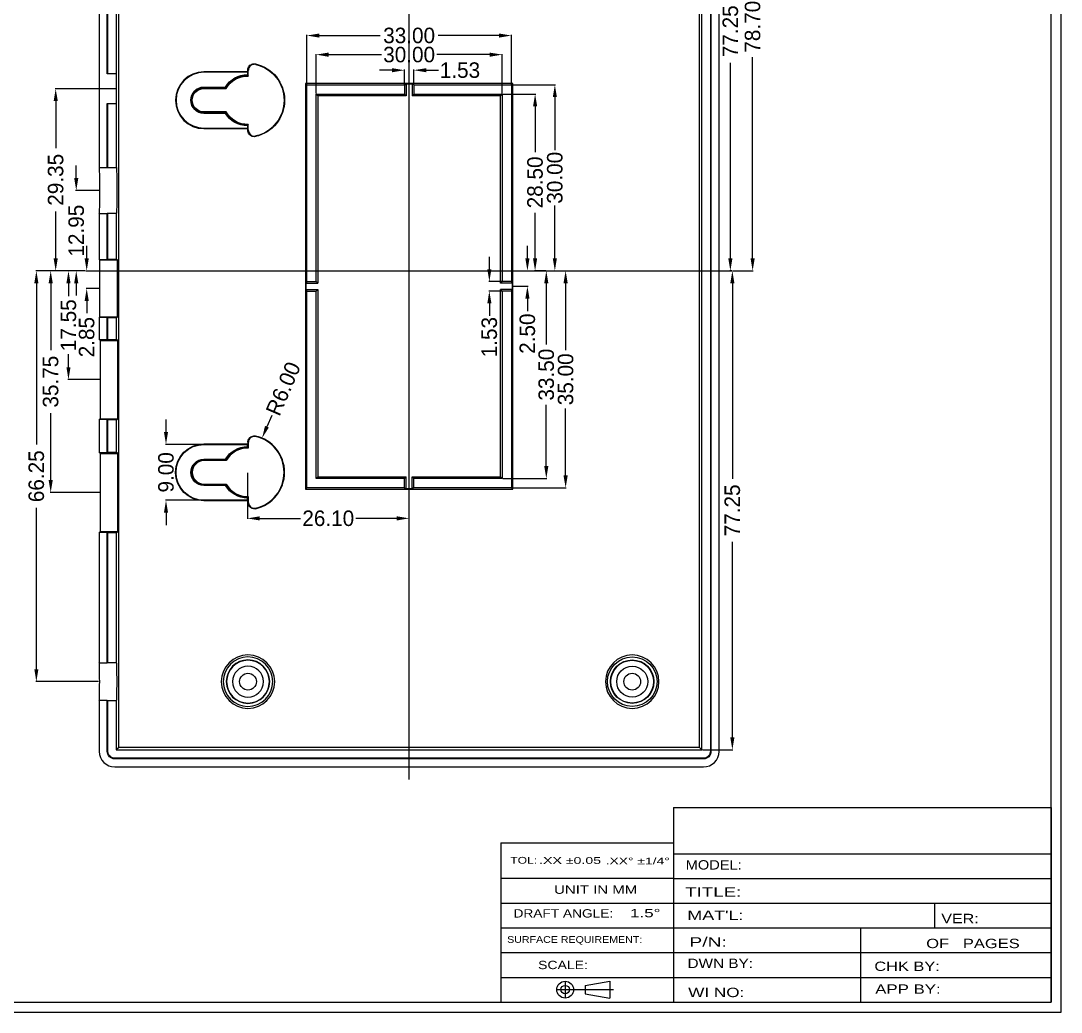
# Model space of a CAD drawing. Header units: millimetres. Extents: x -644 to 177, y 608 to 849.
# Drawn here: x -471.7 to -303.8, y 608.1 to 768 of the extents above; entities that cross this region are included whole.
import ezdxf
from ezdxf.enums import TextEntityAlignment as Align
from ezdxf.lldxf.tags import DXFTag

# ---------------------------------------------------------------- set-up
doc = ezdxf.new("R2010")
doc.units = ezdxf.units.MM
doc.layers.get('0').update_dxf_attribs({"linetype": 'CONTINUOUS'})
doc.layers.get('Defpoints').update_dxf_attribs({"linetype": 'CONTINUOUS'})
doc.layers.add('20', color=7, linetype='CONTINUOUS', true_color=0xffffff)
doc.layers.add('30', color=7, linetype='CONTINUOUS', true_color=0xffffff)
tags = doc.linetypes.add('PHANTOM', pattern=[50.5, 18, -6.5, 6.5, -6.5, 6.5, -6.5]).pattern_tags.tags
tags[14:15] = [DXFTag(74, 4), DXFTag(75, 0), DXFTag(340, '0'), DXFTag(46, 0.0), DXFTag(50, 0.0), DXFTag(44, 0.0), DXFTag(45, 0.0)]
tags[12:13] = [DXFTag(74, 4), DXFTag(75, 0), DXFTag(340, '0'), DXFTag(46, 0.0), DXFTag(50, 0.0), DXFTag(44, 0.0), DXFTag(45, 0.0)]
tags[10:11] = [DXFTag(74, 4), DXFTag(75, 0), DXFTag(340, '0'), DXFTag(46, 0.0), DXFTag(50, 0.0), DXFTag(44, 0.0), DXFTag(45, 0.0)]
tags[8:9] = [DXFTag(74, 4), DXFTag(75, 0), DXFTag(340, '0'), DXFTag(46, 0.0), DXFTag(50, 0.0), DXFTag(44, 0.0), DXFTag(45, 0.0)]
tags[6:7] = [DXFTag(74, 4), DXFTag(75, 0), DXFTag(340, '0'), DXFTag(46, 0.0), DXFTag(50, 0.0), DXFTag(44, 0.0), DXFTag(45, 0.0)]
tags[4:5] = [DXFTag(74, 4), DXFTag(75, 0), DXFTag(340, '0'), DXFTag(46, 0.0), DXFTag(50, 0.0), DXFTag(44, 0.0), DXFTag(45, 0.0)]
doc.dimstyles.new('2', dxfattribs={"dimtxt": 2.5, "dimasz": 2, "dimexe": 0.1, "dimexo": 0.1, "dimgap": 0.1, "dimtad": 0, "dimzin": 0, "dimdsep": 46, "dimtxsty": 'Standard', "dimcen": 0, "dimclrd": 4, "dimclre": 4, "dimclrt": 3, "dimadec": 1, "dimazin": 0, "dimtfac": 1, "dimtofl": 0, "dimtmove": 0, "dimatfit": 3, "dimfxl": 0, "dimtolj": 1, "dimtzin": 0, "dimlwd": 9, "dimlwe": 9, "dimarcsym": 0})

# ---------------------------------------------------------------- blocks, each defined once
blk = doc.blocks.new('*D71')
at = {"color": 4, "lineweight": 9}
for p, q in [((-389.97, 729.67), (-389.97, 731.67)), ((-392.23, 727.67), (-389.87, 727.67)), ((-392.32, 725.17), (-389.87, 725.17)), ((-389.97, 723.17), (-389.97, 721.17))]:
    blk.add_line(p, q, dxfattribs=at)
for points in [[(-390.3, 729.67), (-389.63, 729.67), (-389.97, 727.67)], [(-390.3, 723.17), (-389.63, 723.17), (-389.97, 725.17)]]:
    blk.add_solid(points, dxfattribs=at)
at = {"layer": 'Defpoints', "color": 0, "lineweight": 9}
for p in [(-392.33, 727.67), (-392.42, 725.17), (-389.97, 725.17)]:
    blk.add_point(p, dxfattribs=at)
at = {"color": 3, "lineweight": 9, "insert": (-389.97, 717.53), "char_height": 2.5, "attachment_point": 5, "rotation": 90}
blk.add_mtext('\\A1;2.50', dxfattribs=at)
blk = doc.blocks.new('*D72')
at = {"color": 4, "lineweight": 9}
for p, q in [((-396.11, 727.93), (-396.11, 729.93)), ((-394.15, 725.93), (-396.21, 725.93)), ((-394.15, 724.4), (-396.21, 724.4)), ((-396.11, 722.4), (-396.11, 720.4))]:
    blk.add_line(p, q, dxfattribs=at)
for points in [[(-396.44, 727.93), (-395.77, 727.93), (-396.11, 725.93)], [(-396.44, 722.4), (-395.77, 722.4), (-396.11, 724.4)]]:
    blk.add_solid(points, dxfattribs=at)
at = {"layer": 'Defpoints', "color": 0, "lineweight": 9}
for p in [(-394.05, 725.93), (-396.11, 724.4), (-394.05, 724.4)]:
    blk.add_point(p, dxfattribs=at)
at = {"color": 3, "lineweight": 9, "insert": (-396.11, 716.97), "char_height": 2.5, "attachment_point": 5, "rotation": 90}
blk.add_mtext('\\A1;1.53', dxfattribs=at)
blk = doc.blocks.new('*D30')
at = {"color": 4, "lineweight": 9}
for p, q in [((-389.77, 727.67), (-386.82, 727.67)), ((-386.92, 725.67), (-386.92, 715.81)), ((-386.92, 696.17), (-386.92, 706.03)), ((-393.95, 694.17), (-386.82, 694.17))]:
    blk.add_line(p, q, dxfattribs=at)
for points in [[(-387.25, 725.67), (-386.59, 725.67), (-386.92, 727.67)], [(-387.25, 696.17), (-386.59, 696.17), (-386.92, 694.17)]]:
    blk.add_solid(points, dxfattribs=at)
at = {"layer": 'Defpoints', "color": 0, "lineweight": 9}
for p in [(-389.87, 727.67), (-386.92, 727.67), (-394.05, 694.17)]:
    blk.add_point(p, dxfattribs=at)
at = {"color": 3, "lineweight": 9, "insert": (-386.92, 710.92), "char_height": 2.5, "attachment_point": 5, "rotation": 90}
blk.add_mtext('\\A1;33.50', dxfattribs=at)
blk = doc.blocks.new('*D31')
at = {"color": 4, "lineweight": 9}
for p, q in [((-386.72, 727.67), (-383.7, 727.67)), ((-383.8, 725.67), (-383.8, 714.85)), ((-383.8, 694.67), (-383.8, 705.49)), ((-392.45, 692.67), (-383.7, 692.67))]:
    blk.add_line(p, q, dxfattribs=at)
for points in [[(-384.14, 725.67), (-383.47, 725.67), (-383.8, 727.67)], [(-384.14, 694.67), (-383.47, 694.67), (-383.8, 692.67)]]:
    blk.add_solid(points, dxfattribs=at)
at = {"layer": 'Defpoints', "color": 0, "lineweight": 9}
for p in [(-386.82, 727.67), (-392.55, 692.67), (-383.8, 692.67)]:
    blk.add_point(p, dxfattribs=at)
at = {"color": 3, "lineweight": 9, "insert": (-383.8, 710.17), "char_height": 2.5, "attachment_point": 5, "rotation": 90}
blk.add_mtext('\\A1;35.00', dxfattribs=at)
blk = doc.blocks.new('*D32')
at = {"color": 4, "lineweight": 9}
for p, q in [((-393.95, 756.17), (-388.63, 756.17)), ((-388.73, 754.17), (-388.73, 746.81)), ((-388.73, 729.67), (-388.73, 737.03)), ((-387.02, 727.67), (-388.83, 727.67))]:
    blk.add_line(p, q, dxfattribs=at)
for points in [[(-389.06, 754.17), (-388.39, 754.17), (-388.73, 756.17)], [(-389.06, 729.67), (-388.39, 729.67), (-388.73, 727.67)]]:
    blk.add_solid(points, dxfattribs=at)
at = {"layer": 'Defpoints', "color": 0, "lineweight": 9}
for p in [(-394.05, 756.17), (-388.73, 756.17), (-386.92, 727.67)]:
    blk.add_point(p, dxfattribs=at)
at = {"color": 3, "lineweight": 9, "insert": (-388.73, 741.92), "char_height": 2.5, "attachment_point": 5, "rotation": 90}
blk.add_mtext('\\A1;28.50', dxfattribs=at)
blk = doc.blocks.new('*D33')
at = {"color": 4, "lineweight": 9}
for p, q in [((-392.45, 757.67), (-385.44, 757.67)), ((-385.54, 755.67), (-385.54, 747.14)), ((-385.54, 729.67), (-385.54, 738.19)), ((-388.63, 727.67), (-385.44, 727.67))]:
    blk.add_line(p, q, dxfattribs=at)
for points in [[(-385.87, 755.67), (-385.21, 755.67), (-385.54, 757.67)], [(-385.87, 729.67), (-385.21, 729.67), (-385.54, 727.67)]]:
    blk.add_solid(points, dxfattribs=at)
at = {"layer": 'Defpoints', "color": 0, "lineweight": 9}
for p in [(-392.55, 757.67), (-385.54, 757.67), (-388.73, 727.67)]:
    blk.add_point(p, dxfattribs=at)
at = {"color": 3, "lineweight": 9, "insert": (-385.54, 742.67), "char_height": 2.5, "attachment_point": 5, "rotation": 90}
blk.add_mtext('\\A1;30.00', dxfattribs=at)
blk = doc.blocks.new('*D73')
at = {"color": 4, "lineweight": 9}
for p, q in [((-411.82, 760.01), (-413.82, 760.01)), ((-409.82, 757.77), (-409.82, 760.11)), ((-408.29, 757.77), (-408.29, 760.11)), ((-406.29, 760.01), (-404.29, 760.01))]:
    blk.add_line(p, q, dxfattribs=at)
for points in [[(-411.82, 760.34), (-411.82, 759.68), (-409.82, 760.01)], [(-406.29, 760.34), (-406.29, 759.68), (-408.29, 760.01)]]:
    blk.add_solid(points, dxfattribs=at)
at = {"layer": 'Defpoints', "color": 0, "lineweight": 9}
for p in [(-408.29, 760.01), (-409.82, 757.67), (-408.29, 757.67)]:
    blk.add_point(p, dxfattribs=at)
at = {"color": 3, "lineweight": 9, "insert": (-400.85, 760.01), "char_height": 2.5, "attachment_point": 5}
blk.add_mtext('\\A1;1.53', dxfattribs=at)
blk = doc.blocks.new('*D74')
at = {"color": 4, "lineweight": 9}
for p, q in [((-424.05, 756.27), (-424.05, 762.62)), ((-422.05, 762.52), (-413.53, 762.52)), ((-396.05, 762.52), (-404.58, 762.52)), ((-394.05, 756.27), (-394.05, 762.62))]:
    blk.add_line(p, q, dxfattribs=at)
for points in [[(-422.05, 762.85), (-422.05, 762.18), (-424.05, 762.52)], [(-396.05, 762.85), (-396.05, 762.18), (-394.05, 762.52)]]:
    blk.add_solid(points, dxfattribs=at)
at = {"layer": 'Defpoints', "color": 0, "lineweight": 9}
for p in [(-424.05, 762.52), (-424.05, 756.17), (-394.05, 756.17)]:
    blk.add_point(p, dxfattribs=at)
at = {"color": 3, "lineweight": 9, "insert": (-409.05, 762.52), "char_height": 2.5, "attachment_point": 5}
blk.add_mtext('\\A1;30.00', dxfattribs=at)
blk = doc.blocks.new('*D75')
at = {"color": 4, "lineweight": 9}
for p, q in [((-425.55, 757.77), (-425.55, 765.7)), ((-423.55, 765.6), (-413.74, 765.6)), ((-394.55, 765.6), (-404.37, 765.6)), ((-392.55, 757.77), (-392.55, 765.7))]:
    blk.add_line(p, q, dxfattribs=at)
for points in [[(-423.55, 765.93), (-423.55, 765.27), (-425.55, 765.6)], [(-394.55, 765.93), (-394.55, 765.27), (-392.55, 765.6)]]:
    blk.add_solid(points, dxfattribs=at)
at = {"layer": 'Defpoints', "color": 0, "lineweight": 9}
for p in [(-392.55, 765.6), (-425.55, 757.67), (-392.55, 757.67)]:
    blk.add_point(p, dxfattribs=at)
at = {"color": 3, "lineweight": 9, "insert": (-409.05, 765.6), "char_height": 2.5, "attachment_point": 5}
blk.add_mtext('\\A1;33.00', dxfattribs=at)
blk = doc.blocks.new('*D76')
at = {"color": 4, "lineweight": 9}
blk.add_line((-431.21, 704.36), (-432, 702.52), dxfattribs=at)
blk.add_solid([(-432.3, 702.65), (-431.69, 702.39), (-432.79, 700.68)], dxfattribs=at)
at = {"layer": 'Defpoints', "color": 0, "lineweight": 9}
for p in [(-432.79, 700.68), (-435.15, 695.17)]:
    blk.add_point(p, dxfattribs=at)
at = {"color": 3, "lineweight": 9, "insert": (-429.36, 708.66), "char_height": 2.5, "attachment_point": 5, "rotation": 66.7659}
blk.add_mtext('\\A1;R6.00', dxfattribs=at)
blk = doc.blocks.new('*D77')
at = {"color": 4, "lineweight": 9}
for p, q in [((-448.28, 701.67), (-448.28, 703.67)), ((-442.25, 699.67), (-448.38, 699.67)), ((-442.25, 690.67), (-448.38, 690.67)), ((-448.28, 688.67), (-448.28, 686.67))]:
    blk.add_line(p, q, dxfattribs=at)
for points in [[(-448.61, 701.67), (-447.95, 701.67), (-448.28, 699.67)], [(-448.61, 688.67), (-447.95, 688.67), (-448.28, 690.67)]]:
    blk.add_solid(points, dxfattribs=at)
at = {"layer": 'Defpoints', "color": 0, "lineweight": 9}
for p in [(-448.28, 699.67), (-442.15, 699.67), (-442.15, 690.67)]:
    blk.add_point(p, dxfattribs=at)
at = {"color": 3, "lineweight": 9, "insert": (-448.28, 695.17), "char_height": 2.5, "attachment_point": 5, "rotation": 90}
blk.add_mtext('\\A1;9.00', dxfattribs=at)
blk = doc.blocks.new('*D78')
at = {"color": 4, "lineweight": 9}
for p, q in [((-435.15, 695.07), (-435.15, 687.65)), ((-433.15, 687.75), (-426.58, 687.75)), ((-411.05, 687.75), (-417.63, 687.75))]:
    blk.add_line(p, q, dxfattribs=at)
for points in [[(-433.15, 688.08), (-433.15, 687.41), (-435.15, 687.75)], [(-411.05, 688.08), (-411.05, 687.41), (-409.05, 687.75)]]:
    blk.add_solid(points, dxfattribs=at)
at = {"layer": 'Defpoints', "color": 0, "lineweight": 9}
for p in [(-435.15, 695.17), (-409.05, 687.75), (-409.05, 687.75)]:
    blk.add_point(p, dxfattribs=at)
at = {"color": 3, "lineweight": 9, "insert": (-422.1, 687.75), "char_height": 2.5, "attachment_point": 5}
blk.add_mtext('\\A1;26.10', dxfattribs=at)
blk = doc.blocks.new('*D82')
at = {"color": 4, "lineweight": 9}
for p, q in [((-356.98, 727.67), (-357, 727.67)), ((-356.9, 725.67), (-356.9, 694.14)), ((-356.9, 652.42), (-356.9, 683.94)), ((-361.7, 650.42), (-356.8, 650.42))]:
    blk.add_line(p, q, dxfattribs=at)
for points in [[(-357.23, 725.67), (-356.57, 725.67), (-356.9, 727.67)], [(-357.23, 652.42), (-356.57, 652.42), (-356.9, 650.42)]]:
    blk.add_solid(points, dxfattribs=at)
at = {"layer": 'Defpoints', "color": 0, "lineweight": 9}
for p in [(-356.9, 727.67), (-356.88, 727.67), (-361.8, 650.42)]:
    blk.add_point(p, dxfattribs=at)
at = {"color": 3, "lineweight": 9, "insert": (-356.9, 689.04), "char_height": 2.5, "attachment_point": 5, "rotation": 90}
blk.add_mtext('\\A1;77.25', dxfattribs=at)
blk = doc.blocks.new('*D83')
at = {"color": 4, "lineweight": 9}
for p, q in [((-408.95, 804.92), (-357.12, 804.92)), ((-357.22, 802.92), (-357.22, 771.39)), ((-357.22, 729.67), (-357.22, 761.19)), ((-356.98, 727.67), (-357.32, 727.67))]:
    blk.add_line(p, q, dxfattribs=at)
for points in [[(-357.56, 802.92), (-356.89, 802.92), (-357.22, 804.92)], [(-357.56, 729.67), (-356.89, 729.67), (-357.22, 727.67)]]:
    blk.add_solid(points, dxfattribs=at)
at = {"layer": 'Defpoints', "color": 0, "lineweight": 9}
for p in [(-409.05, 804.92), (-357.22, 804.92), (-356.88, 727.67)]:
    blk.add_point(p, dxfattribs=at)
at = {"color": 3, "lineweight": 9, "insert": (-357.22, 766.29), "char_height": 2.5, "attachment_point": 5, "rotation": 90}
blk.add_mtext('\\A1;77.25', dxfattribs=at)
blk = doc.blocks.new('*D84')
at = {"color": 4, "lineweight": 9}
for p, q in [((-408.95, 806.37), (-353.53, 806.37)), ((-353.63, 804.37), (-353.63, 771.91)), ((-353.63, 729.67), (-353.63, 762.13)), ((-356.78, 727.67), (-353.53, 727.67))]:
    blk.add_line(p, q, dxfattribs=at)
for points in [[(-353.96, 804.37), (-353.29, 804.37), (-353.63, 806.37)], [(-353.96, 729.67), (-353.29, 729.67), (-353.63, 727.67)]]:
    blk.add_solid(points, dxfattribs=at)
at = {"layer": 'Defpoints', "color": 0, "lineweight": 9}
for p in [(-409.05, 806.37), (-353.63, 806.37), (-356.88, 727.67)]:
    blk.add_point(p, dxfattribs=at)
at = {"color": 3, "lineweight": 9, "insert": (-353.63, 767.02), "char_height": 2.5, "attachment_point": 5, "rotation": 90}
blk.add_mtext('\\A1;78.70', dxfattribs=at)
blk = doc.blocks.new('*D85')
at = {"color": 4, "lineweight": 9}
for p, q in [((-461.08, 729.67), (-461.08, 731.67)), ((-461.12, 727.67), (-460.98, 727.67)), ((-459.03, 724.82), (-461.18, 724.82)), ((-461.08, 722.82), (-461.08, 720.82))]:
    blk.add_line(p, q, dxfattribs=at)
for points in [[(-461.41, 729.67), (-460.74, 729.67), (-461.08, 727.67)], [(-461.41, 722.82), (-460.74, 722.82), (-461.08, 724.82)]]:
    blk.add_solid(points, dxfattribs=at)
at = {"layer": 'Defpoints', "color": 0, "lineweight": 9}
for p in [(-461.22, 727.67), (-461.08, 724.82), (-458.93, 724.82)]:
    blk.add_point(p, dxfattribs=at)
at = {"color": 3, "lineweight": 9, "insert": (-461.08, 716.97), "char_height": 2.5, "attachment_point": 5, "rotation": 90}
blk.add_mtext('\\A1;2.85', dxfattribs=at)
blk = doc.blocks.new('*D86')
at = {"color": 4, "lineweight": 9}
for p, q in [((-461.32, 727.67), (-464.12, 727.67)), ((-464.02, 725.67), (-464.02, 723.58)), ((-464.02, 712.12), (-464.02, 714.21)), ((-458.93, 710.12), (-464.12, 710.12))]:
    blk.add_line(p, q, dxfattribs=at)
for points in [[(-464.35, 725.67), (-463.69, 725.67), (-464.02, 727.67)], [(-464.35, 712.12), (-463.69, 712.12), (-464.02, 710.12)]]:
    blk.add_solid(points, dxfattribs=at)
at = {"layer": 'Defpoints', "color": 0, "lineweight": 9}
for p in [(-464.02, 727.67), (-461.22, 727.67), (-458.83, 710.12)]:
    blk.add_point(p, dxfattribs=at)
at = {"color": 3, "lineweight": 9, "insert": (-464.02, 718.89), "char_height": 2.5, "attachment_point": 5, "rotation": 90}
blk.add_mtext('\\A1;17.55', dxfattribs=at)
blk = doc.blocks.new('*D87')
at = {"color": 4, "lineweight": 9}
for p, q in [((-461.32, 727.67), (-466.99, 727.67)), ((-466.89, 725.67), (-466.89, 714.89)), ((-466.89, 693.92), (-466.89, 704.69)), ((-458.93, 691.92), (-466.99, 691.92))]:
    blk.add_line(p, q, dxfattribs=at)
for points in [[(-467.22, 725.67), (-466.55, 725.67), (-466.89, 727.67)], [(-467.22, 693.92), (-466.55, 693.92), (-466.89, 691.92)]]:
    blk.add_solid(points, dxfattribs=at)
at = {"layer": 'Defpoints', "color": 0, "lineweight": 9}
for p in [(-461.22, 727.67), (-466.89, 691.92), (-458.83, 691.92)]:
    blk.add_point(p, dxfattribs=at)
at = {"color": 3, "lineweight": 9, "insert": (-466.89, 709.79), "char_height": 2.5, "attachment_point": 5, "rotation": 90}
blk.add_mtext('\\A1;35.75', dxfattribs=at)
blk = doc.blocks.new('*D88')
at = {"color": 4, "lineweight": 9}
for p, q in [((-461.32, 727.67), (-469.3, 727.67)), ((-469.2, 725.67), (-469.2, 699.64)), ((-469.2, 663.42), (-469.2, 689.44)), ((-459.16, 661.42), (-469.3, 661.42))]:
    blk.add_line(p, q, dxfattribs=at)
for points in [[(-469.53, 725.67), (-468.87, 725.67), (-469.2, 727.67)], [(-469.53, 663.42), (-468.87, 663.42), (-469.2, 661.42)]]:
    blk.add_solid(points, dxfattribs=at)
at = {"layer": 'Defpoints', "color": 0, "lineweight": 9}
for p in [(-461.22, 727.67), (-469.2, 661.42), (-459.06, 661.42)]:
    blk.add_point(p, dxfattribs=at)
at = {"color": 3, "lineweight": 9, "insert": (-469.2, 694.54), "char_height": 2.5, "attachment_point": 5, "rotation": 90}
blk.add_mtext('\\A1;66.25', dxfattribs=at)
blk = doc.blocks.new('*D89')
at = {"color": 4, "lineweight": 9}
for p, q in [((-462.76, 742.62), (-462.76, 744.62)), ((-459.05, 740.62), (-462.86, 740.62)), ((-461.32, 727.67), (-462.86, 727.67)), ((-462.76, 725.67), (-462.76, 723.67))]:
    blk.add_line(p, q, dxfattribs=at)
for points in [[(-463.1, 742.62), (-462.43, 742.62), (-462.76, 740.62)], [(-463.1, 725.67), (-462.43, 725.67), (-462.76, 727.67)]]:
    blk.add_solid(points, dxfattribs=at)
at = {"layer": 'Defpoints', "color": 0, "lineweight": 9}
for p in [(-462.76, 740.62), (-458.95, 740.62), (-461.22, 727.67)]:
    blk.add_point(p, dxfattribs=at)
at = {"color": 3, "lineweight": 9, "insert": (-462.76, 734.14), "char_height": 2.5, "attachment_point": 5, "rotation": 90}
blk.add_mtext('\\A1;12.95', dxfattribs=at)
blk = doc.blocks.new('*D90')
at = {"color": 4, "lineweight": 9}
for p, q in [((-456.35, 757.02), (-466.18, 757.02)), ((-466.08, 755.02), (-466.08, 747.44)), ((-466.08, 729.67), (-466.08, 737.24)), ((-461.32, 727.67), (-466.18, 727.67))]:
    blk.add_line(p, q, dxfattribs=at)
for points in [[(-466.41, 755.02), (-465.74, 755.02), (-466.08, 757.02)], [(-466.41, 729.67), (-465.74, 729.67), (-466.08, 727.67)]]:
    blk.add_solid(points, dxfattribs=at)
at = {"layer": 'Defpoints', "color": 0, "lineweight": 9}
for p in [(-466.08, 757.02), (-456.25, 757.02), (-461.22, 727.67)]:
    blk.add_point(p, dxfattribs=at)
at = {"color": 3, "lineweight": 9, "insert": (-466.08, 742.34), "char_height": 2.5, "attachment_point": 5, "rotation": 90}
blk.add_mtext('\\A1;29.35', dxfattribs=at)
blk = doc.blocks.new('*T14')
at = {"linetype": 'ByBlock', "width": 1.2}
blk.add_text('WI NO:', height=1.8, dxfattribs=at).set_placement((320.43, 5.76), (331.23, 5.76), align=Align.FIT)
blk = doc.blocks.new('*T18')
at = {"linetype": 'ByBlock', "width": 1.090909}
blk.add_text('DRAFT ANGLE:', height=1.6, dxfattribs=at).set_placement((279.54, 21.07), (298.74, 21.07), align=Align.FIT)
blk = doc.blocks.new('*T20')
at = {"linetype": 'ByBlock', "width": 1.111111}
blk.add_text('UNIT IN MM', height=1.6, dxfattribs=at).set_placement((287.36, 25.63), (303.36, 25.63), align=Align.FIT)
blk = doc.blocks.new('*T17')
at = {"linetype": 'ByBlock', "width": 1.309524}
blk.add_text('.XX %%p0.05', height=1.3, dxfattribs=at).set_placement((284.48, 31.39), (296.39, 31.39), align=Align.FIT)
blk = doc.blocks.new('*T21')
at = {"linetype": 'ByBlock', "width": 1.2}
blk.add_text('SCALE:', height=1.6, dxfattribs=at).set_placement((284.27, 11.14), (293.87, 11.14), align=Align.FIT)
blk = doc.blocks.new('*T19')
at = {"linetype": 'ByBlock', "width": 1.071429}
blk.add_text('SURFACE REQUIREMENT:', height=1.3, dxfattribs=at).set_placement((278.32, 16.19), (304.32, 16.19), align=Align.FIT)
blk = doc.blocks.new('*T16')
at = {"linetype": 'ByBlock', "width": 1.333333}
blk.add_text('TOL:', height=1.3, dxfattribs=at).set_placement((278.91, 31.43), (284.11, 31.43), align=Align.FIT)
blk = doc.blocks.new('*T22')
at = {"linetype": 'ByBlock', "width": 1.571429}
blk.add_text('1.5%%d', height=1.6, dxfattribs=at).set_placement((301.97, 21.12), (307.84, 21.12), align=Align.FIT)
blk = doc.blocks.new('*T15')
at = {"linetype": 'ByBlock', "width": 1.1875}
blk.add_text('.XX%%d %%p1/4%%d', height=1.3, dxfattribs=at).set_placement((297.28, 31.29), (309.63, 31.29), align=Align.FIT)
blk = doc.blocks.new('*T26')
at = {"linetype": 'ByBlock', "width": 1.285714}
blk.add_text('TITLE:', height=1.8, dxfattribs=at).set_placement((319.85, 25.09), (330.65, 25.09), align=Align.FIT)
blk = doc.blocks.new('*T23')
at = {"linetype": 'ByBlock', "width": 1.2}
blk.add_text('MODEL:', height=1.8, dxfattribs=at).set_placement((319.94, 30.3), (330.74, 30.3), align=Align.FIT)
blk = doc.blocks.new('*T25')
at = {"linetype": 'ByBlock', "width": 1.333333}
blk.add_text('P/N:', height=1.8, dxfattribs=at).set_placement((320.66, 15.46), (327.86, 15.46), align=Align.FIT)
blk = doc.blocks.new('*T24')
at = {"linetype": 'ByBlock', "width": 1.105263}
blk.add_text('DWN BY:', height=1.8, dxfattribs=at).set_placement((320.3, 11.35), (332.9, 11.35), align=Align.FIT)
blk = doc.blocks.new('*T27')
at = {"linetype": 'ByBlock', "width": 1.333333}
blk.add_text("MAT'L:", height=1.8, dxfattribs=at).set_placement((320.26, 20.61), (331.06, 20.61), align=Align.FIT)
blk = doc.blocks.new('*T12')
at = {"linetype": 'ByBlock', "width": 1.166667}
blk.add_text('APP BY:', height=1.8, dxfattribs=at).set_placement((356.43, 6.4), (369.03, 6.4), align=Align.FIT)
blk = doc.blocks.new('*T29')
at = {"linetype": 'ByBlock', "width": 1.034483}
blk.add_text('OF   PAGES', height=1.8, dxfattribs=at).set_placement((366.25, 15.18), (384.25, 15.18), align=Align.FIT)
blk = doc.blocks.new('*T28')
at = {"linetype": 'ByBlock', "width": 1.2}
blk.add_text('VER:', height=1.8, dxfattribs=at).set_placement((369.15, 19.98), (376.35, 19.98), align=Align.FIT)
blk = doc.blocks.new('*T13')
at = {"linetype": 'ByBlock', "width": 1.166667}
blk.add_text('CHK BY:', height=1.8, dxfattribs=at).set_placement((356.26, 10.79), (368.86, 10.79), align=Align.FIT)

msp = doc.modelspace()

# ---------------------------------------------------------------- linework, layer by layer
at = {"color": 7, "linetype": 'Continuous', "lineweight": 9}
for p, q in [((-303.841, 608.127), (-303.841, 848.994)), ((-305.463, 609.749), (-305.463, 847.372)), ((-642.84, 609.749), (-305.463, 609.749)), ((-644.462, 608.127), (-303.841, 608.127))]:
    msp.add_line(p, q, dxfattribs=at)
at = {"lineweight": 9}
for p, q in [((-366.395, 641.109), (-305.463, 641.109)), ((-366.395, 641.109), (-366.395, 609.749)), ((-305.463, 641.109), (-305.463, 609.749)), ((-394.28, 635.457), (-394.28, 609.749)), ((-394.28, 635.457), (-366.395, 635.457)), ((-366.395, 635.457), (-366.395, 609.749)), ((-366.395, 633.678), (-305.463, 633.678)), ((-366.395, 629.688), (-394.28, 629.688)), ((-366.395, 629.688), (-305.463, 629.688)), ((-394.28, 625.702), (-366.395, 625.702)), ((-366.395, 625.702), (-305.463, 625.702)), ((-324.252, 621.714), (-324.252, 625.702)), ((-394.28, 621.714), (-366.395, 621.714)), ((-366.395, 621.714), (-305.463, 621.714)), ((-336.198, 621.714), (-336.198, 609.749)), ((-394.28, 617.725), (-366.395, 617.725)), ((-366.395, 617.725), (-305.463, 617.725)), ((-394.28, 613.737), (-366.395, 613.737)), ((-380.674, 612.444), (-376.658, 613.118)), ((-376.658, 613.118), (-376.658, 610.403)), ((-366.395, 613.737), (-305.463, 613.737)), ((-380.674, 612.444), (-380.674, 611.077)), ((-380.674, 611.077), (-376.658, 610.403))]:
    msp.add_line(p, q, dxfattribs=at)
at = {"color": 3, "lineweight": 9}
for p, q in [((-383.887, 613.118), (-383.887, 610.403)), ((-385.245, 611.76), (-376.102, 611.76))]:
    msp.add_line(p, q, dxfattribs=at)
at = {"lineweight": 9}
for radius in [1.357, 0.684]:
    msp.add_circle((-383.887, 611.76), radius, dxfattribs=at)
at = {"layer": '20', "color": 7, "linetype": 'Continuous', "lineweight": 9}
for p, q in [((-459.052, 800.616), (-459.052, 744.319)), ((-457.757, 759.419), (-457.757, 800.615)), ((-457.652, 759.419), (-457.652, 800.615)), ((-456.303, 800.41), (-456.303, 759.419)), ((-455.913, 650.808), (-455.913, 800.087)), ((-362.191, 650.808), (-362.191, 800.087)), ((-361.8, 650.418), (-361.8, 800.41)), ((-360.452, 800.615), (-360.452, 650.168)), ((-360.347, 800.615), (-360.347, 650.168)), ((-359.052, 650.168), (-359.052, 800.616)), ((-457.652, 759.419), (-457.757, 759.419)), ((-456.303, 759.419), (-457.652, 759.419)), ((-456.251, 759.419), (-456.303, 759.419)), ((-456.251, 754.619), (-456.251, 759.419)), ((-435.068, 759.753), (-442.152, 759.753)), ((-442.152, 759.753), (-442.152, 759.669)), ((-435.152, 759.669), (-442.152, 759.669)), ((-435.068, 759.753), (-435.152, 759.669)), ((-435.152, 759.669), (-435.152, 759.295)), ((-435.068, 759.753), (-435.068, 760.051)), ((-434.998, 759.061), (-434.998, 759.963)), ((-442.152, 757.295), (-438.688, 757.295)), ((-442.152, 757.064), (-442.152, 757.169)), ((-442.152, 757.169), (-438.616, 757.169)), ((-425.771, 757.888), (-425.771, 692.45)), ((-392.333, 757.888), (-425.771, 757.888)), ((-425.771, 757.888), (-425.552, 757.669)), ((-425.552, 725.933), (-425.552, 757.669)), ((-425.552, 757.669), (-409.816, 757.669)), ((-409.816, 757.669), (-409.552, 757.8)), ((-409.816, 757.669), (-409.816, 756.169)), ((-409.552, 757.8), (-409.552, 755.904)), ((-409.552, 757.8), (-408.552, 757.8)), ((-408.287, 757.669), (-408.552, 757.8)), ((-408.552, 757.8), (-408.552, 755.904)), ((-408.287, 757.669), (-392.552, 757.669)), ((-408.287, 757.669), (-408.287, 756.169)), ((-392.333, 757.888), (-392.552, 757.669)), ((-392.552, 757.669), (-392.552, 725.933)), ((-392.333, 692.45), (-392.333, 757.888)), ((-442.152, 757.064), (-438.555, 757.064)), ((-424.052, 725.933), (-424.052, 756.169)), ((-424.052, 756.169), (-409.816, 756.169)), ((-423.787, 755.904), (-424.052, 756.169)), ((-409.552, 755.904), (-423.787, 755.904)), ((-423.787, 755.904), (-423.787, 725.669)), ((-409.816, 756.169), (-409.552, 755.904)), ((-408.287, 756.169), (-408.552, 755.904)), ((-394.316, 755.904), (-408.552, 755.904)), ((-408.287, 756.169), (-394.052, 756.169)), ((-394.316, 755.904), (-394.052, 756.169)), ((-394.316, 725.669), (-394.316, 755.904)), ((-394.052, 756.169), (-394.052, 725.933)), ((-457.757, 744.319), (-457.757, 754.619)), ((-457.757, 754.619), (-457.652, 754.619)), ((-457.652, 744.319), (-457.652, 754.619)), ((-457.652, 754.619), (-456.303, 754.619)), ((-456.303, 754.619), (-456.251, 754.619)), ((-456.303, 754.619), (-456.303, 744.319)), ((-438.555, 753.274), (-442.152, 753.274)), ((-442.152, 753.274), (-442.152, 753.169)), ((-438.616, 753.169), (-442.152, 753.169)), ((-438.688, 753.043), (-442.152, 753.043)), ((-442.152, 750.585), (-442.152, 750.669)), ((-442.152, 750.669), (-435.152, 750.669)), ((-442.152, 750.585), (-435.068, 750.585)), ((-435.152, 751.043), (-435.152, 750.669)), ((-435.068, 750.585), (-435.152, 750.669)), ((-435.068, 750.287), (-435.068, 750.585)), ((-434.998, 750.375), (-434.998, 751.277)), ((-459.052, 744.319), (-457.757, 744.319)), ((-457.757, 744.319), (-457.652, 744.319)), ((-457.652, 744.319), (-456.303, 744.319)), ((-456.303, 744.319), (-456.251, 744.319)), ((-459.052, 736.919), (-459.052, 729.499)), ((-459.052, 736.919), (-457.757, 736.919)), ((-457.757, 729.499), (-457.757, 736.919)), ((-457.652, 736.919), (-457.757, 736.919)), ((-456.303, 736.919), (-457.652, 736.919)), ((-457.652, 729.534), (-457.652, 736.919)), ((-456.303, 736.919), (-456.303, 729.534)), ((-456.251, 736.919), (-456.303, 736.919)), ((-458.931, 729.419), (-459.052, 729.499)), ((-459.052, 729.499), (-457.757, 729.499)), ((-458.931, 729.419), (-456.13, 729.419)), ((-458.931, 720.219), (-458.931, 729.419)), ((-457.757, 729.499), (-457.652, 729.534)), ((-457.652, 729.534), (-456.303, 729.534)), ((-456.13, 729.419), (-456.303, 729.534)), ((-456.13, 720.219), (-456.13, 729.419)), ((-425.552, 725.933), (-425.683, 725.669)), ((-425.683, 725.669), (-423.787, 725.669)), ((-425.683, 724.669), (-425.683, 725.669)), ((-425.552, 725.933), (-424.052, 725.933)), ((-424.052, 725.933), (-423.787, 725.669)), ((-394.052, 725.933), (-394.316, 725.669)), ((-392.421, 725.669), (-394.316, 725.669)), ((-392.552, 725.933), (-394.052, 725.933)), ((-392.552, 725.933), (-392.421, 725.669)), ((-392.421, 725.669), (-392.421, 724.669)), ((-425.552, 724.404), (-425.683, 724.669)), ((-425.683, 724.669), (-423.787, 724.669)), ((-425.552, 724.404), (-424.052, 724.404)), ((-425.552, 692.669), (-425.552, 724.404)), ((-424.052, 724.404), (-423.787, 724.669)), ((-424.052, 694.169), (-424.052, 724.404)), ((-423.787, 724.669), (-423.787, 694.433)), ((-392.421, 724.669), (-394.316, 724.669)), ((-394.052, 724.404), (-394.316, 724.669)), ((-394.316, 694.433), (-394.316, 724.669)), ((-392.552, 724.404), (-394.052, 724.404)), ((-394.052, 724.404), (-394.052, 694.169)), ((-392.552, 724.404), (-392.421, 724.669)), ((-392.552, 724.404), (-392.552, 692.669)), ((-459.052, 720.139), (-458.931, 720.219)), ((-458.931, 720.219), (-456.13, 720.219)), ((-456.303, 720.104), (-456.13, 720.219)), ((-459.052, 720.139), (-459.052, 716.567)), ((-457.757, 720.139), (-459.052, 720.139)), ((-457.757, 716.567), (-457.757, 720.139)), ((-457.652, 720.104), (-457.757, 720.139)), ((-456.303, 720.104), (-457.652, 720.104)), ((-457.652, 716.602), (-457.652, 720.104)), ((-456.303, 720.104), (-456.303, 716.602)), ((-458.829, 716.419), (-459.052, 716.567)), ((-459.052, 716.567), (-457.757, 716.567)), ((-458.829, 703.819), (-458.829, 716.419)), ((-458.829, 716.419), (-456.028, 716.419)), ((-457.757, 716.567), (-457.652, 716.602)), ((-457.652, 716.602), (-456.303, 716.602)), ((-456.028, 716.419), (-456.303, 716.602)), ((-456.028, 703.819), (-456.028, 716.419)), ((-459.052, 703.671), (-458.829, 703.819)), ((-459.052, 703.671), (-459.052, 698.367)), ((-457.757, 703.671), (-459.052, 703.671)), ((-458.829, 703.819), (-456.028, 703.819)), ((-457.652, 703.636), (-457.757, 703.671)), ((-457.757, 698.367), (-457.757, 703.671)), ((-457.652, 698.402), (-457.652, 703.636)), ((-456.303, 703.636), (-457.652, 703.636)), ((-456.303, 703.636), (-456.028, 703.819)), ((-456.303, 703.636), (-456.303, 698.402)), ((-435.068, 700.051), (-435.068, 699.753)), ((-458.829, 698.219), (-459.052, 698.367)), ((-459.052, 698.367), (-457.757, 698.367)), ((-457.757, 698.367), (-457.652, 698.402)), ((-457.652, 698.402), (-456.303, 698.402)), ((-456.028, 698.219), (-456.303, 698.402)), ((-442.152, 699.753), (-442.152, 699.669)), ((-442.152, 699.753), (-435.068, 699.753)), ((-442.152, 699.669), (-435.152, 699.669)), ((-435.068, 699.753), (-435.152, 699.669)), ((-435.152, 699.295), (-435.152, 699.669)), ((-434.998, 699.963), (-434.998, 699.061)), ((-458.829, 698.219), (-456.028, 698.219)), ((-458.829, 685.619), (-458.829, 698.219)), ((-456.028, 685.619), (-456.028, 698.219)), ((-442.152, 697.295), (-438.688, 697.295)), ((-438.616, 697.169), (-442.152, 697.169)), ((-442.152, 697.064), (-442.152, 697.169)), ((-438.555, 697.064), (-442.152, 697.064)), ((-423.787, 694.433), (-424.052, 694.169)), ((-409.816, 694.169), (-424.052, 694.169)), ((-423.787, 694.433), (-409.552, 694.433)), ((-409.816, 694.169), (-409.552, 694.433)), ((-409.816, 692.669), (-409.816, 694.169)), ((-409.552, 692.538), (-409.552, 694.433)), ((-408.552, 694.433), (-394.316, 694.433)), ((-408.552, 692.538), (-408.552, 694.433)), ((-408.287, 694.169), (-408.552, 694.433)), ((-394.052, 694.169), (-408.287, 694.169)), ((-408.287, 692.669), (-408.287, 694.169)), ((-394.316, 694.433), (-394.052, 694.169)), ((-442.152, 693.274), (-438.555, 693.274)), ((-442.152, 693.274), (-442.152, 693.169)), ((-442.152, 693.169), (-438.616, 693.169)), ((-438.688, 693.043), (-442.152, 693.043)), ((-425.771, 692.45), (-425.552, 692.669)), ((-425.771, 692.45), (-392.333, 692.45)), ((-409.816, 692.669), (-425.552, 692.669)), ((-409.816, 692.669), (-409.552, 692.538)), ((-408.552, 692.538), (-409.552, 692.538)), ((-408.287, 692.669), (-408.552, 692.538)), ((-392.552, 692.669), (-408.287, 692.669)), ((-392.333, 692.45), (-392.552, 692.669)), ((-435.152, 690.669), (-442.152, 690.669)), ((-442.152, 690.585), (-442.152, 690.669)), ((-435.068, 690.585), (-442.152, 690.585)), ((-435.152, 690.669), (-435.152, 691.043)), ((-435.068, 690.585), (-435.152, 690.669)), ((-435.068, 690.585), (-435.068, 690.287)), ((-434.998, 691.277), (-434.998, 690.375)), ((-459.052, 685.471), (-458.829, 685.619)), ((-459.052, 685.471), (-459.052, 664.478)), ((-457.757, 685.471), (-459.052, 685.471)), ((-458.829, 685.619), (-456.028, 685.619)), ((-457.757, 664.478), (-457.757, 685.471)), ((-457.652, 685.436), (-457.757, 685.471)), ((-457.652, 664.519), (-457.652, 685.436)), ((-456.303, 685.436), (-457.652, 685.436)), ((-456.303, 685.436), (-456.028, 685.619)), ((-456.303, 685.436), (-456.303, 664.519)), ((-459.052, 664.478), (-457.757, 664.478)), ((-457.73, 664.519), (-457.652, 664.519)), ((-457.652, 664.519), (-456.303, 664.519)), ((-456.303, 664.519), (-456.264, 664.519)), ((-457.757, 658.36), (-459.052, 658.36)), ((-459.052, 658.36), (-459.052, 650.168)), ((-457.757, 650.168), (-457.757, 658.36)), ((-457.652, 658.319), (-457.73, 658.319)), ((-457.652, 650.168), (-457.652, 658.319)), ((-456.303, 658.319), (-457.652, 658.319)), ((-456.303, 658.319), (-456.303, 650.418)), ((-456.264, 658.319), (-456.303, 658.319)), ((-457.652, 650.168), (-457.757, 650.168)), ((-455.913, 650.808), (-456.303, 650.418)), ((-456.303, 650.418), (-361.8, 650.418)), ((-362.191, 650.808), (-455.913, 650.808)), ((-362.191, 650.808), (-361.8, 650.418)), ((-360.452, 650.168), (-360.347, 650.168)), ((-361.551, 649.069), (-456.553, 649.069)), ((-456.553, 649.069), (-456.553, 648.964)), ((-361.551, 648.964), (-456.553, 648.964)), ((-361.551, 649.069), (-361.551, 648.964)), ((-456.553, 647.669), (-361.551, 647.669))]:
    msp.add_line(p, q, dxfattribs=at)
at = {"layer": '20', "color": 7, "linetype": 'Continuous', "lineweight": 9, "extrusion": (0, 0, -1)}
for centre, radius in [((435.052, 661.419), 4.307), ((435.052, 661.419), 4), ((435.052, 661.419), 3.5), ((435.052, 661.419), 3.448), ((373.052, 661.419), 4.307), ((435.052, 661.419), 2.5)]:
    msp.add_circle(centre, radius, dxfattribs=at)
at = {"layer": '20', "color": 7, "linetype": 'Continuous', "lineweight": 9}
for centre, radius in [((-373.052, 661.419), 4), ((-373.052, 661.419), 3.5), ((-373.052, 661.419), 3.448), ((-373.052, 661.419), 2.5), ((-435.052, 661.419), 1.35), ((-373.052, 661.419), 1.35)]:
    msp.add_circle(centre, radius, dxfattribs=at)
at = {"layer": '20', "color": 7, "linetype": 'Continuous', "lineweight": 9, "extrusion": (0, 0, -1)}
for centre, radius, start, end in [((435.152, 755.169), 6, 102.51099, 257.48901), ((435.152, 755.169), 5.93, 103.52448, 256.47552), ((435.152, 755.169), 4.126, 31.0137, 90), ((435.152, 755.169), 4, 30, 91.20058), ((435.152, 755.169), 3.895, 29.11378, 92.2607), ((442.152, 755.169), 2.126, 270, 90), ((442.152, 755.169), 2, 270, 90), ((442.152, 755.169), 1.895, 270, 90), ((435.152, 755.169), 4.126, 270, 328.9863), ((435.152, 755.169), 4, 268.79942, 330), ((435.152, 755.169), 3.895, 267.7393, 330.88622), ((442.152, 695.169), 4.584, 270, 90), ((442.152, 695.169), 4.5, 270, 90), ((435.152, 695.169), 4.126, 31.0137, 90), ((442.152, 695.169), 2.126, 270, 90), ((435.152, 695.169), 4.126, 270, 328.9863)]:
    msp.add_arc(centre, radius, start, end, dxfattribs=at)
at = {"layer": '20', "color": 7, "linetype": 'Continuous', "lineweight": 9}
for centre, radius, start, end in [((-442.152, 755.169), 4.584, 90, 270), ((-442.152, 755.169), 4.5, 90, 270), ((-435.152, 695.169), 6, 282.51099, 77.48901), ((-435.152, 695.169), 5.93, 283.52448, 76.47552), ((-435.152, 695.169), 4, 88.79942, 150), ((-435.152, 695.169), 3.895, 87.7393, 150.88622), ((-442.152, 695.169), 2, 90, 270), ((-442.152, 695.169), 1.895, 90, 270), ((-435.152, 695.169), 4, 210, 271.20058), ((-435.152, 695.169), 3.895, 209.11378, 272.2607)]:
    msp.add_arc(centre, radius, start, end, dxfattribs=at)
for centre, major_axis, ratio, start_param, end_param in [((-459.052, 740.619), (0, 3.7), 0.0261859, 3.1415927, 6.2831853), ((-456.251, 740.619), (0, 3.7), 0.0261859, 3.1415927, 6.2831853), ((-459.065, 661.419), (0, 3.1), 0.0261859, 3.3035906, 6.1211874), ((-457.73, 661.419), (0, 3.1), 0.0524078, 0, 0.161998), ((-456.264, 661.419), (0, 3.1), 0.0261859, 3.1415927, 6.2831853), ((-457.73, 661.419), (0, 3.1), 0.0524078, 2.9795947, 3.1415927), ((-456.551, 650.17), (-1.769, -1.769), 0.999315, 5.4981298, 7.0682409), ((-361.553, 650.17), (1.769, -1.769), 0.999315, 5.4981298, 7.0682409)]:
    msp.add_ellipse(centre, major_axis=major_axis, ratio=ratio, start_param=start_param, end_param=end_param, dxfattribs=at)
for points, knots in [([(-435.068, 760.051), (-435.068, 760.162), (-435.049, 760.276), (-434.975, 760.487), (-434.919, 760.588), (-434.779, 760.763), (-434.693, 760.839), (-434.503, 760.958), (-434.397, 761.001), (-434.179, 761.05), (-434.064, 761.056), (-433.919, 761.039), (-433.885, 761.034), (-433.852, 761.026)], [0, 0, 0, 0, 0.1887718, 0.1887718, 0.3775569, 0.3775569, 0.5661526, 0.5661526, 0.7546164, 0.7546164, 0.9431391, 0.9431391, 1, 1, 1, 1]), ([(-433.765, 760.934), (-433.874, 760.961), (-433.989, 760.968), (-434.212, 760.946), (-434.322, 760.915), (-434.525, 760.82), (-434.619, 760.754), (-434.779, 760.598), (-434.846, 760.504), (-434.945, 760.304), (-434.978, 760.194), (-434.996, 760.043), (-434.998, 760.003), (-434.998, 759.963)], [0, 0, 0, 0, 0.186941, 0.186941, 0.3738956, 0.3738956, 0.5606568, 0.5606568, 0.7472798, 0.7472798, 0.9339573, 0.9339573, 1, 1, 1, 1]), ([(-433.852, 761.026), (-433.838, 761.012), (-433.824, 760.997), (-433.795, 760.967), (-433.78, 760.951), (-433.765, 760.934)], [0, 0, 0, 0, 0.4791427, 0.4791427, 1, 1, 1, 1]), ([(-434.998, 759.963), (-435.01, 759.978), (-435.022, 759.993), (-435.046, 760.023), (-435.057, 760.037), (-435.068, 760.051)], [0, 0, 0, 0, 0.5208545, 0.5208545, 1, 1, 1, 1]), ([(-434.998, 751.277), (-435.01, 751.259), (-435.022, 751.241), (-435.045, 751.205), (-435.056, 751.188), (-435.068, 751.17)], [0, 0, 0, 0, 0.5021167, 0.5021167, 1, 1, 1, 1]), ([(-435.068, 750.287), (-435.057, 750.301), (-435.046, 750.315), (-435.023, 750.344), (-435.011, 750.36), (-434.998, 750.375)], [0, 0, 0, 0, 0.4702609, 0.4702609, 1, 1, 1, 1]), ([(-434.998, 750.375), (-434.998, 750.263), (-434.979, 750.15), (-434.905, 749.939), (-434.849, 749.838), (-434.709, 749.663), (-434.623, 749.587), (-434.434, 749.468), (-434.327, 749.425), (-434.109, 749.376), (-433.994, 749.37), (-433.844, 749.387), (-433.804, 749.394), (-433.765, 749.404)], [0, 0, 0, 0, 0.186941, 0.186941, 0.3738956, 0.3738956, 0.5606567, 0.5606567, 0.7472798, 0.7472798, 0.9339573, 0.9339573, 1, 1, 1, 1]), ([(-433.852, 749.312), (-433.961, 749.288), (-434.076, 749.282), (-434.299, 749.308), (-434.409, 749.341), (-434.61, 749.44), (-434.703, 749.507), (-434.86, 749.666), (-434.926, 749.761), (-435.021, 749.963), (-435.051, 750.074), (-435.066, 750.219), (-435.068, 750.253), (-435.068, 750.287)], [0, 0, 0, 0, 0.1887718, 0.1887718, 0.3775569, 0.3775569, 0.5661527, 0.5661527, 0.7546165, 0.7546165, 0.9431391, 0.9431391, 1, 1, 1, 1]), ([(-433.765, 749.404), (-433.78, 749.387), (-433.796, 749.371), (-433.825, 749.34), (-433.839, 749.326), (-433.852, 749.312)], [0, 0, 0, 0, 0.5297419, 0.5297419, 1, 1, 1, 1]), ([(-435.068, 700.051), (-435.068, 700.162), (-435.049, 700.276), (-434.975, 700.487), (-434.919, 700.588), (-434.779, 700.763), (-434.693, 700.839), (-434.503, 700.958), (-434.397, 701.001), (-434.179, 701.05), (-434.064, 701.056), (-433.919, 701.039), (-433.885, 701.034), (-433.852, 701.026)], [0, 0, 0, 0, 0.1887718, 0.1887718, 0.3775569, 0.3775569, 0.5661526, 0.5661526, 0.7546164, 0.7546164, 0.9431391, 0.9431391, 1, 1, 1, 1]), ([(-434.998, 699.963), (-435.01, 699.978), (-435.022, 699.993), (-435.046, 700.023), (-435.057, 700.037), (-435.068, 700.051)], [0, 0, 0, 0, 0.5208545, 0.5208545, 1, 1, 1, 1]), ([(-433.765, 700.934), (-433.874, 700.961), (-433.989, 700.968), (-434.212, 700.946), (-434.322, 700.915), (-434.525, 700.82), (-434.619, 700.754), (-434.779, 700.598), (-434.846, 700.504), (-434.945, 700.304), (-434.978, 700.194), (-434.996, 700.043), (-434.998, 700.003), (-434.998, 699.963)], [0, 0, 0, 0, 0.186941, 0.186941, 0.3738956, 0.3738956, 0.5606568, 0.5606568, 0.7472798, 0.7472798, 0.9339573, 0.9339573, 1, 1, 1, 1]), ([(-433.852, 701.026), (-433.838, 701.012), (-433.824, 700.997), (-433.795, 700.967), (-433.78, 700.951), (-433.765, 700.934)], [0, 0, 0, 0, 0.4791427, 0.4791427, 1, 1, 1, 1]), ([(-434.998, 691.277), (-435.01, 691.259), (-435.022, 691.241), (-435.045, 691.205), (-435.056, 691.188), (-435.068, 691.17)], [0, 0, 0, 0, 0.5021167, 0.5021167, 1, 1, 1, 1]), ([(-435.068, 690.287), (-435.057, 690.301), (-435.046, 690.315), (-435.023, 690.344), (-435.011, 690.36), (-434.998, 690.375)], [0, 0, 0, 0, 0.4702609, 0.4702609, 1, 1, 1, 1]), ([(-433.852, 689.312), (-433.961, 689.288), (-434.076, 689.282), (-434.299, 689.308), (-434.409, 689.341), (-434.61, 689.44), (-434.703, 689.507), (-434.86, 689.666), (-434.926, 689.761), (-435.021, 689.963), (-435.051, 690.074), (-435.066, 690.219), (-435.068, 690.253), (-435.068, 690.287)], [0, 0, 0, 0, 0.1887718, 0.1887718, 0.3775569, 0.3775569, 0.5661527, 0.5661527, 0.7546165, 0.7546165, 0.9431391, 0.9431391, 1, 1, 1, 1]), ([(-434.998, 690.375), (-434.998, 690.263), (-434.979, 690.15), (-434.905, 689.939), (-434.849, 689.838), (-434.709, 689.663), (-434.623, 689.587), (-434.434, 689.468), (-434.327, 689.425), (-434.109, 689.376), (-433.994, 689.37), (-433.844, 689.387), (-433.804, 689.394), (-433.765, 689.404)], [0, 0, 0, 0, 0.186941, 0.186941, 0.3738956, 0.3738956, 0.5606567, 0.5606567, 0.7472798, 0.7472798, 0.9339573, 0.9339573, 1, 1, 1, 1]), ([(-433.765, 689.404), (-433.78, 689.387), (-433.796, 689.371), (-433.825, 689.34), (-433.839, 689.326), (-433.852, 689.312)], [0, 0, 0, 0, 0.5297419, 0.5297419, 1, 1, 1, 1]), ([(-456.553, 649.069), (-456.674, 649.069), (-456.797, 649.09), (-457.025, 649.171), (-457.134, 649.232), (-457.326, 649.384), (-457.412, 649.478), (-457.547, 649.689), (-457.598, 649.809), (-457.643, 650.009), (-457.652, 650.089), (-457.652, 650.168)], [0, 0, 0, 0, 0.2121577, 0.2121577, 0.4239882, 0.4239882, 0.6411329, 0.6411329, 0.8625309, 0.8625309, 1, 1, 1, 1]), ([(-360.452, 650.168), (-360.452, 650.047), (-360.473, 649.924), (-360.554, 649.696), (-360.614, 649.587), (-360.766, 649.395), (-360.861, 649.309), (-361.072, 649.174), (-361.192, 649.123), (-361.392, 649.078), (-361.472, 649.069), (-361.551, 649.069)], [0, 0, 0, 0, 0.2121577, 0.2121577, 0.4239882, 0.4239882, 0.6411329, 0.6411329, 0.8625309, 0.8625309, 1, 1, 1, 1])]:
    msp.add_open_spline(points, degree=3, knots=knots, dxfattribs=at)
for points in [[(-435.068, 759.168), (-435.096, 759.211), (-435.124, 759.253), (-435.152, 759.295)], [(-435.068, 759.168), (-435.045, 759.133), (-435.021, 759.097), (-434.998, 759.061)], [(-438.555, 757.064), (-438.575, 757.099), (-438.596, 757.134), (-438.616, 757.169)], [(-438.555, 753.274), (-438.575, 753.239), (-438.596, 753.204), (-438.616, 753.169)], [(-435.068, 751.17), (-435.096, 751.127), (-435.124, 751.085), (-435.152, 751.043)], [(-435.068, 699.168), (-435.096, 699.211), (-435.124, 699.253), (-435.152, 699.295)], [(-435.068, 699.168), (-435.045, 699.133), (-435.021, 699.097), (-434.998, 699.061)], [(-438.555, 697.064), (-438.575, 697.099), (-438.596, 697.134), (-438.616, 697.169)], [(-438.555, 693.274), (-438.575, 693.239), (-438.596, 693.204), (-438.616, 693.169)], [(-435.068, 691.17), (-435.096, 691.127), (-435.124, 691.085), (-435.152, 691.043)], [(-456.553, 648.964), (-457.208, 648.964), (-457.757, 649.511), (-457.757, 650.168)], [(-360.347, 650.168), (-360.347, 649.513), (-360.894, 648.964), (-361.551, 648.964)]]:
    msp.add_open_spline(points, degree=3, dxfattribs=at)
at = {"layer": '30', "color": 1, "linetype": 'PHANTOM', "lineweight": 9, "ltscale": 0.3}
for p, q in [((-409.052, 645.669), (-409.052, 809.669)), ((-461.219, 727.669), (-356.885, 727.669))]:
    msp.add_line(p, q, dxfattribs=at)

# ---------------------------------------------------------------- block references
at = {"lineweight": 9, "xscale": 0.8381130019719052, "yscale": 0.838113001971351, "zscale": 0.8381130019716925}
for name, p in [('*T16', (-626.498, 605.731)), ('*T17', (-626.498, 605.731)), ('*T15', (-626.498, 605.731)), ('*T23', (-632.576, 605.731)), ('*T20', (-626.498, 605.731)), ('*T26', (-632.576, 605.731)), ('*T18', (-626.498, 605.731)), ('*T22', (-626.498, 605.731)), ('*T27', (-632.576, 605.731)), ('*T28', (-632.576, 605.731)), ('*T19', (-626.498, 605.731)), ('*T25', (-632.576, 605.731)), ('*T29', (-632.576, 605.731)), ('*T21', (-626.498, 605.731)), ('*T24', (-632.576, 605.731)), ('*T13', (-632.576, 605.731)), ('*T14', (-632.576, 605.731)), ('*T12', (-632.576, 605.731))]:
    msp.add_blockref(name, p, dxfattribs=at)

# ---------------------------------------------------------------- dimensions: what is measured, and where the dimension line sits
at = {"lineweight": 9}
dim = msp.add_linear_dim(base=(-353.6275, 806.3738), p1=(-356.8849, 727.669), p2=(-409.0518, 806.3738), angle=90, dimstyle='2', dxfattribs=at)
dim.commit()
dim.dimension.update_dxf_attribs({"geometry": '*D84', "text_midpoint": (-353.6275, 767.0214), "dimtype": 128})
for base, p1, p2, angle, picture, middle in [((-357.223, 804.92), (-356.885, 727.669), (-409.052, 804.92), 90, '*D83', (-357.223, 766.295)), ((-392.552, 765.601), (-425.552, 757.669), (-392.552, 757.669), 180, '*D75', (-409.052, 765.601)), ((-424.052, 762.516), (-394.052, 756.169), (-424.052, 756.169), 180, '*D74', (-409.052, 762.516)), ((-408.287, 760.01), (-409.816, 757.669), (-408.287, 757.669), 180, '*D73', (-400.854, 760.01)), ((-385.539, 757.669), (-388.727, 727.669), (-392.552, 757.669), 90, '*D33', (-385.539, 742.669)), ((-466.077, 757.019), (-461.219, 727.669), (-456.251, 757.019), 90, '*D90', (-466.077, 742.344)), ((-388.727, 756.169), (-386.919, 727.669), (-394.052, 756.169), 90, '*D32', (-388.727, 741.919)), ((-462.765, 740.619), (-461.219, 727.669), (-458.955, 740.619), 90, '*D89', (-462.765, 734.144)), ((-461.076, 724.819), (-461.219, 727.669), (-458.931, 724.819), 90, '*D85', (-461.076, 716.969)), ((-389.966, 725.169), (-392.333, 727.669), (-392.421, 725.169), 90, '*D71', (-389.966, 717.527)), ((-396.105, 724.404), (-394.052, 725.933), (-394.052, 724.404), 90, '*D72', (-396.105, 716.971)), ((-469.202, 661.419), (-461.219, 727.669), (-459.065, 661.419), 90, '*D88', (-469.202, 694.544)), ((-466.885, 691.919), (-461.219, 727.669), (-458.829, 691.919), 90, '*D87', (-466.885, 709.794)), ((-464.019, 727.669), (-458.829, 710.119), (-461.219, 727.669), 90, '*D86', (-464.019, 718.894)), ((-386.919, 727.669), (-394.052, 694.169), (-389.866, 727.669), 90, '*D30', (-386.919, 710.919)), ((-383.802, 692.669), (-386.819, 727.669), (-392.552, 692.669), 90, '*D31', (-383.802, 710.169)), ((-356.899, 727.669), (-361.8, 650.418), (-356.885, 727.669), 90, '*D82', (-356.899, 689.043)), ((-448.279, 699.669), (-442.152, 690.669), (-442.152, 699.669), 90, '*D77', (-448.279, 695.169)), ((-409.052, 687.748), (-435.152, 695.169), (-409.052, 687.748), 180, '*D78', (-422.102, 687.748))]:
    dim = msp.add_linear_dim(base=base, p1=p1, p2=p2, angle=angle, dimstyle='2', dxfattribs=at)
    dim.commit()
    dim.dimension.update_dxf_attribs({"geometry": picture, "text_midpoint": middle})
dim = msp.add_radius_dim(center=(-435.152, 695.169), mpoint=(-432.785, 700.682), dimstyle='2', dxfattribs=at)
dim.commit()
dim.dimension.update_dxf_attribs({"geometry": '*D76', "text_midpoint": (-429.36, 708.661)})

doc.saveas('drawing.dxf')
